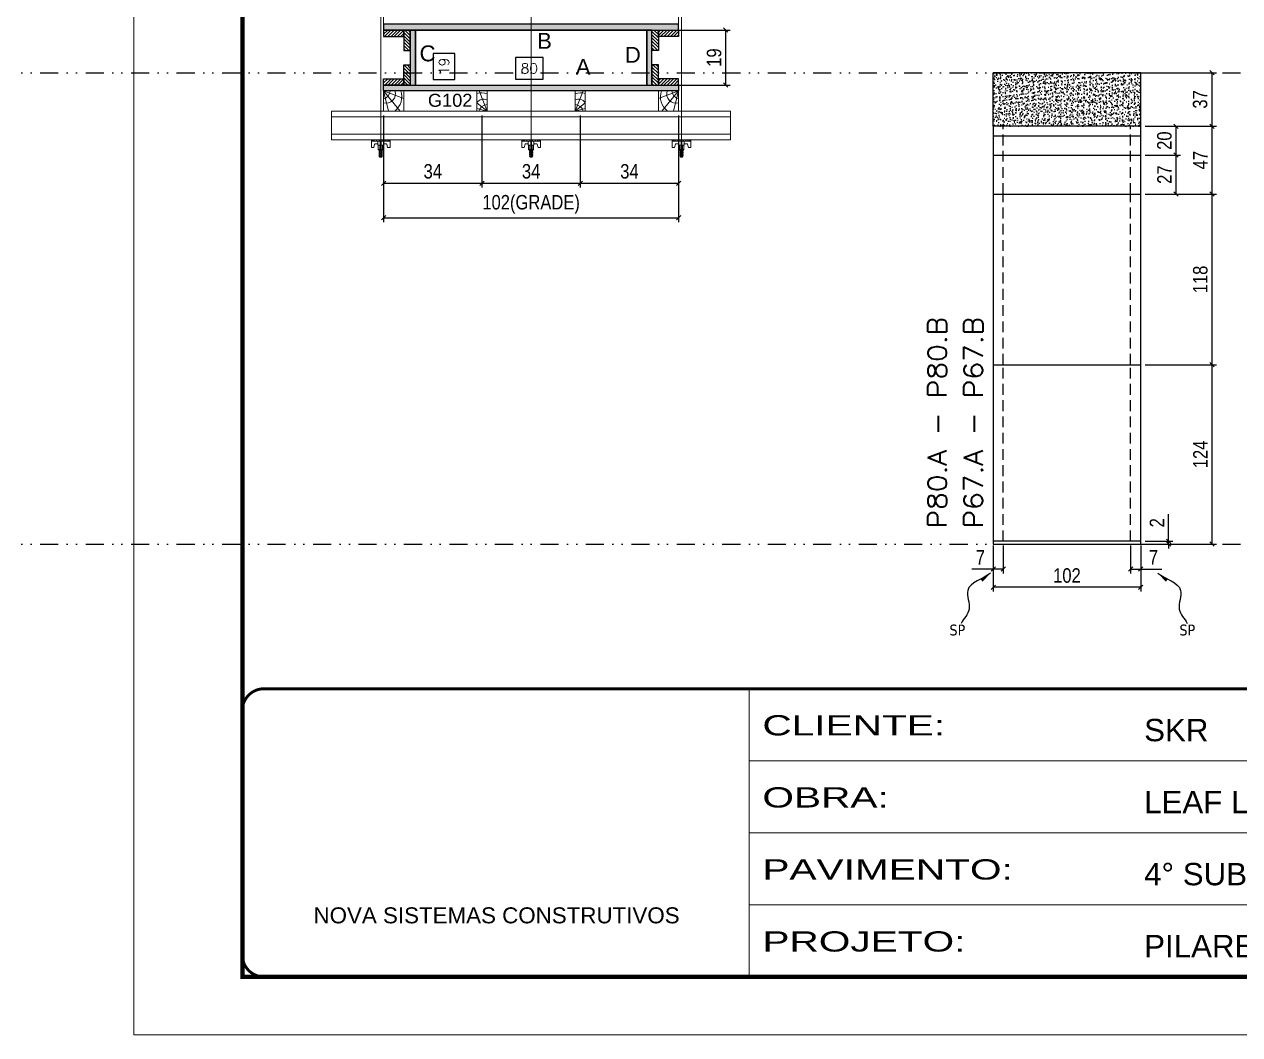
# Model space of a CAD drawing. Header units: millimetres. Extents: x 13777 to 27878, y -21631 to 6985.
# Drawn here: x 15936 to 16777, y 192 to 891 of the extents above; entities that cross this region are included whole.
import ezdxf
from ezdxf.enums import TextEntityAlignment as Align

# ---------------------------------------------------------------- set-up
doc = ezdxf.new("R2010")
doc.units = ezdxf.units.MM
for name, pattern in [('CONTINUO', [0]), ('DASHED', [0.75, 0.5, -0.25]), ('DIVIDE2', [0.625, 0.25, -0.125, 0, -0.125, 0, -0.125]), ('HIDDEN', [0.375, 0.25, -0.125])]:
    doc.linetypes.add(name, pattern=pattern)
for name, color, linetype in [('CHAPA', 1, 'Continuous'), ('COTA', 241, 'Continuous'), ('MEIO_PONT', 93, 'Continuous'), ('Nível', 160, 'Continuous'), ('Painéis', 200, 'Continuous'), ('SARR_2.2x7', 40, 'Continuous'), ('SARRAFO', 251, 'Continuous'), ('Sarrafo de Pressão', 42, 'HIDDEN'), ('texto', 7, 'Continuous'), ('TEXTO_GERAL', 7, 'Continuous')]:
    doc.layers.add(name, color=color, linetype=linetype)
for name, color, linetype, lineweight in [('Folhas', 255, 'Continuous', 9), ('Hachura', 251, 'Continuous', 9), ('Madeira', 126, 'Continuous', 18), ('Perfil Metálico', 224, 'Continuous', 18), ('SARRAFO DE PRESSAO', 251, 'DASHED', 9), ('Texto Seção', 7, 'Continuous', 15)]:
    doc.layers.add(name, color=color, linetype=linetype, lineweight=lineweight)
doc.styles.add('ARIAL', font='arial.ttf')
doc.styles.add('COTA TECNICA', font='techl___.ttf', dxfattribs={"height": 10})
doc.styles.add('COTA TECNICA 2X', font='techl___.ttf', dxfattribs={"height": 10})
doc.styles.add('COTA TECNICA-50', font='techl___.ttf', dxfattribs={"height": 10})
doc.styles.add('REGUA-120', font='ROMANS.shx', dxfattribs={"height": 15})
doc.styles.add('ROMANS', font='romans.shx')
doc.styles.add('SANSSERIF', font='sas_____.pfb')
doc.styles.get("Standard").update_dxf_attribs({"font": 'arial.ttf'})
doc.styles.add('Tecnologia', font='')
doc.styles.get('Tecnologia').set_extended_font_data('Forgotten Futurist')
doc.dimstyles.new('COTA PAINEL-50', dxfattribs={"dimtxt": 10, "dimasz": 3, "dimexe": 3, "dimexo": 3, "dimgap": 3, "dimtad": 1, "dimdec": 1, "dimzin": 12, "dimdsep": 46, "dimtxsty": 'COTA TECNICA-50', "dimblk1": 'OBLIQUE', "dimblk2": 'OBLIQUE', "dimsah": 1, "dimcen": 0.9, "dimclrd": 4, "dimclre": 4, "dimclrt": 240, "dimadec": 1, "dimazin": 3, "dimtfac": 1, "dimtdec": 1, "dimtmove": 0, "dimatfit": 3, "dimfxl": 1, "dimtolj": 1, "dimtzin": 12, "dimarcsym": 0})
doc.dimstyles.new('PAINEL', dxfattribs={"dimtxt": 10, "dimasz": 3, "dimexe": 3, "dimexo": 3, "dimgap": 3, "dimtad": 1, "dimdec": 1, "dimzin": 12, "dimdsep": 46, "dimtxsty": 'COTA TECNICA', "dimblk1": 'OBLIQUE', "dimblk2": 'OBLIQUE', "dimsah": 1, "dimcen": 0.9, "dimclrd": 4, "dimclre": 4, "dimclrt": 240, "dimadec": 1, "dimazin": 3, "dimtfac": 1, "dimtdec": 1, "dimtmove": 0, "dimatfit": 3, "dimfxl": 1, "dimtolj": 1, "dimtzin": 12, "dimarcsym": 0})
doc.dimstyles.new('SECAO PILAR', dxfattribs={"dimtxt": 10, "dimasz": 3, "dimexe": 3, "dimexo": 3, "dimgap": 3, "dimtad": 1, "dimdec": 1, "dimlfac": 0.5, "dimzin": 12, "dimdsep": 46, "dimtxsty": 'COTA TECNICA 2X', "dimblk1": 'OBLIQUE', "dimblk2": 'OBLIQUE', "dimsah": 1, "dimcen": 0.9, "dimclrd": 256, "dimclre": 256, "dimclrt": 256, "dimadec": 1, "dimazin": 3, "dimtfac": 1, "dimtdec": 1, "dimtmove": 0, "dimatfit": 3, "dimfxl": 1, "dimtolj": 1, "dimtzin": 12, "dimarcsym": 0})
doc.dimstyles.new('SECÇÃO 2', dxfattribs={"dimtxt": 7, "dimasz": 6, "dimexe": 0.18, "dimexo": 2, "dimgap": -4, "dimtad": 3, "dimdec": 1, "dimlfac": 0.5, "dimzin": 12, "dimdsep": 46, "dimtxsty": 'ROMANS', "dimblk": 'ARCHTICK', "dimcen": 0.09, "dimse1": 1, "dimse2": 1, "dimsd1": 1, "dimsd2": 1, "dimclrd": 180, "dimclre": 5, "dimclrt": 1, "dimadec": 0, "dimazin": 3, "dimtfac": 1, "dimtdec": 1, "dimtofl": 0, "dimtmove": 0, "dimatfit": 3, "dimldrblk": 'ARCHTICK', "dimfxl": 1, "dimtolj": 1, "dimtzin": 0, "dimarcsym": 0})
doc.dimstyles.get("Standard").update_dxf_attribs({"dimtxt": 0.18, "dimasz": 0.18, "dimexe": 0.18, "dimexo": 0.0625, "dimgap": 0.09, "dimtad": 0, "dimtih": 1, "dimtoh": 1, "dimdec": 4, "dimzin": 0, "dimdsep": 46, "dimtxsty": 'Standard', "dimcen": 0.09, "dimadec": 0, "dimazin": 0, "dimtfac": 1, "dimtdec": 4, "dimtofl": 0, "dimtmove": 0, "dimatfit": 3, "dimfxl": 1, "dimtolj": 1, "dimtzin": 0, "dimarcsym": 0})
pattern_1 = [(225, (6885.7237, -22042.8167), (1.12253202, -1.12253202), [])]
pattern_2 = [(225, (7060.7237, -22042.8167), (1.12253202, -1.12253202), [])]
pattern_3 = [(135, (-6521.1326, 10351.5433), (-1.12253202, -1.12253202), [])]
pattern_4 = [(135, (-6581.1326, 10351.5433), (-1.12253202, -1.12253202), [])]

# ---------------------------------------------------------------- blocks, each defined once
blk = doc.blocks.new('9999999999')
at = {"color": 30, "linetype": 'CONTINUO'}
for p, q in [((98564.56, 34230.21), (98564.56, 34429.45)), ((98564.56, 34379.64), (99583.98, 34379.64)), ((98564.56, 34329.83), (99487.98, 34329.83)), ((98564.56, 34280.02), (99487.98, 34280.02))]:
    blk.add_line(p, q, dxfattribs=at)
at = {"color": 30, "linetype": 'CONTINUO', "const_width": 2}
blk.add_lwpolyline([(99583.98, 34230.21), (99583.98, 34414.45, 0.414214), (99568.98, 34429.45), (98228.98, 34429.45, 0.414214), (98213.98, 34414.45), (98213.98, 34245.21, 0.414214), (98228.98, 34230.21), (99583.98, 34230.21)], format="xyb", dxfattribs=at)
at = {"layer": 'Folhas'}
blk.add_lwpolyline([(98138.98, 34190.21), (99623.98, 34190.21), (99623.98, 35240.21), (98138.98, 35240.21)], close=True, dxfattribs=at)
at = {"layer": 'Folhas', "color": 30, "const_width": 3}
blk.add_lwpolyline([(98213.98, 34230.21), (99583.98, 34230.21), (99583.98, 35200.21), (98213.98, 35200.21)], close=True, dxfattribs=at)
at = {"color": 7, "linetype": 'Continuous', "ltscale": 5, "style": 'ARIAL'}
for s, height, p in [('SKR', 15.483, (98837.68, 34393.13)), ('LEAF LOEFGREN', 15.4829, (98837.68, 34343.32)), ('4° SUBSOLO', 15.483, (98837.68, 34293.51)), ('NOVA SISTEMAS CONSTRUTIVOS', 11.0592, (98263.19, 34267.21)), ('PILARES', 15.483, (98837.68, 34243.7))]:
    blk.add_text(s, height=height, dxfattribs=at).set_placement(p)
at = {"layer": 'Folhas', "color": 7, "style": 'Tecnologia', "width": 1.5}
for s, p in [('CLIENTE:', (98573.65, 34397.17)), ('OBRA:', (98573.65, 34347.31)), ('PAVIMENTO:', (98573.65, 34297.5)), ('PROJETO:', (98573.65, 34247.69))]:
    blk.add_text(s, height=14, dxfattribs=at).set_placement(p)
blk = doc.blocks.new('*D580')
at = {"layer": 'COTA', "color": 180, "lineweight": -2, "transparency": 16777216}
for p, q in [((16295.11, 867.59), (16275.77, 867.59)), ((16275.77, 867.59), (16275.77, 852.59)), ((16295.11, 852.59), (16295.11, 867.59)), ((16275.77, 852.59), (16295.11, 852.59))]:
    blk.add_line(p, q, dxfattribs=at)
at = {"layer": 'Defpoints', "color": 0, "transparency": 16777216}
for p in [(16206.68, 848.59), (16366.68, 848.59), (16366.68, 848.59)]:
    blk.add_point(p, dxfattribs=at)
at = {"layer": 'COTA', "color": 1, "transparency": 16777216, "insert": (16285.44, 860.09), "char_height": 7, "attachment_point": 5, "style": 'ROMANS'}
blk.add_mtext('\\A1;80', dxfattribs=at)
blk = doc.blocks.new('_ArchTick')
at = {"color": 0, "linetype": 'ByBlock', "const_width": 0.15}
blk.add_lwpolyline([(-0.5, -0.5), (0.5, 0.5)], dxfattribs=at)
blk = doc.blocks.new('*D581')
at = {"layer": 'COTA', "color": 180, "lineweight": -2, "transparency": 16777216}
for p, q in [((16233.97, 870.51), (16218.97, 870.51)), ((16218.97, 870.51), (16218.97, 852.51)), ((16233.97, 852.51), (16233.97, 870.51)), ((16218.97, 852.51), (16233.97, 852.51))]:
    blk.add_line(p, q, dxfattribs=at)
at = {"layer": 'Defpoints', "color": 0, "transparency": 16777216}
for p in [(16206.68, 886.59), (16237.97, 886.59), (16206.68, 848.59)]:
    blk.add_point(p, dxfattribs=at)
at = {"layer": 'COTA', "color": 1, "transparency": 16777216, "insert": (16226.47, 861.51), "char_height": 7, "attachment_point": 5, "rotation": 90, "style": 'ROMANS'}
blk.add_mtext('\\A1;19', dxfattribs=at)
blk = doc.blocks.new('_Oblique')
at = {"color": 0, "linetype": 'ByBlock', "lineweight": -2}
blk.add_line((-0.5, -0.5), (0.5, 0.5), dxfattribs=at)
blk = doc.blocks.new('*D589')
at = {"layer": 'COTA', "lineweight": -2, "transparency": 16777216}
for p, q in [((16373.28, 886.59), (16424.31, 886.59)), ((16421.31, 848.59), (16421.31, 886.59)), ((16373.28, 848.59), (16424.31, 848.59))]:
    blk.add_line(p, q, dxfattribs=at)
at = {"layer": 'Defpoints', "color": 0, "transparency": 16777216}
for p in [(16370.28, 886.59), (16421.31, 886.59), (16370.28, 848.59)]:
    blk.add_point(p, dxfattribs=at)
at = {"layer": 'COTA', "lineweight": -2, "transparency": 16777216, "xscale": 3, "yscale": 3, "zscale": 3}
for p, rotation in [((16421.31, 886.59), 90), ((16421.31, 848.59), 270)]:
    blk.add_blockref('_Oblique', p, dxfattribs=dict(at, rotation=rotation))
at = {"layer": 'COTA', "transparency": 16777216, "insert": (16413.23, 867.59), "char_height": 10, "attachment_point": 5, "rotation": 90, "style": 'COTA TECNICA 2X'}
blk.add_mtext('\\A1;19', dxfattribs=at)
blk = doc.blocks.new('*D582')
at = {"layer": 'COTA', "lineweight": -2, "transparency": 16777216}
for p, q in [((16184.68, 827.59), (16184.68, 753.81)), ((16388.68, 827.59), (16388.68, 753.81)), ((16184.68, 756.81), (16388.68, 756.81))]:
    blk.add_line(p, q, dxfattribs=at)
at = {"layer": 'Defpoints', "color": 0, "transparency": 16777216}
for p in [(16184.68, 830.59), (16388.68, 830.59), (16388.68, 756.81)]:
    blk.add_point(p, dxfattribs=at)
at = {"layer": 'COTA', "lineweight": -2, "transparency": 16777216, "xscale": 3, "yscale": 3, "zscale": 3, "rotation": 180}
blk.add_blockref('_Oblique', (16184.68, 756.81), dxfattribs=at)
at = {"layer": 'COTA', "lineweight": -2, "transparency": 16777216, "xscale": 3, "yscale": 3, "zscale": 3}
blk.add_blockref('_Oblique', (16388.68, 756.81), dxfattribs=at)
at = {"layer": 'COTA', "transparency": 16777216, "insert": (16286.68, 766.04), "char_height": 10, "attachment_point": 5, "style": 'COTA TECNICA 2X'}
blk.add_mtext('\\A1;102(GRADE)', dxfattribs=at)
blk = doc.blocks.new('*D583')
at = {"layer": 'COTA', "lineweight": -2, "transparency": 16777216}
for p, q in [((16320.68, 827.59), (16320.68, 777.66)), ((16388.68, 827.59), (16388.68, 777.66)), ((16320.68, 780.66), (16388.68, 780.66))]:
    blk.add_line(p, q, dxfattribs=at)
at = {"layer": 'Defpoints', "color": 0, "transparency": 16777216}
for p in [(16320.68, 830.59), (16388.68, 830.59), (16388.68, 780.66)]:
    blk.add_point(p, dxfattribs=at)
at = {"layer": 'COTA', "lineweight": -2, "transparency": 16777216, "xscale": 3, "yscale": 3, "zscale": 3, "rotation": 180}
blk.add_blockref('_Oblique', (16320.68, 780.66), dxfattribs=at)
at = {"layer": 'COTA', "lineweight": -2, "transparency": 16777216, "xscale": 3, "yscale": 3, "zscale": 3}
blk.add_blockref('_Oblique', (16388.68, 780.66), dxfattribs=at)
at = {"layer": 'COTA', "transparency": 16777216, "insert": (16354.68, 788.88), "char_height": 10, "attachment_point": 5, "style": 'COTA TECNICA 2X'}
blk.add_mtext('\\A1;34', dxfattribs=at)
blk = doc.blocks.new('*D584')
at = {"layer": 'COTA', "lineweight": -2, "transparency": 16777216}
for p, q in [((16184.68, 827.59), (16184.68, 777.66)), ((16252.68, 827.59), (16252.68, 777.66)), ((16184.68, 780.66), (16252.68, 780.66))]:
    blk.add_line(p, q, dxfattribs=at)
at = {"layer": 'Defpoints', "color": 0, "transparency": 16777216}
for p in [(16184.68, 830.59), (16252.68, 830.59), (16252.68, 780.66)]:
    blk.add_point(p, dxfattribs=at)
at = {"layer": 'COTA', "lineweight": -2, "transparency": 16777216, "xscale": 3, "yscale": 3, "zscale": 3, "rotation": 180}
blk.add_blockref('_Oblique', (16184.68, 780.66), dxfattribs=at)
at = {"layer": 'COTA', "lineweight": -2, "transparency": 16777216, "xscale": 3, "yscale": 3, "zscale": 3}
blk.add_blockref('_Oblique', (16252.68, 780.66), dxfattribs=at)
at = {"layer": 'COTA', "transparency": 16777216, "insert": (16218.68, 788.88), "char_height": 10, "attachment_point": 5, "style": 'COTA TECNICA 2X'}
blk.add_mtext('\\A1;34', dxfattribs=at)
blk = doc.blocks.new('*D585')
at = {"layer": 'COTA', "lineweight": -2, "transparency": 16777216}
for p, q in [((16252.68, 827.59), (16252.68, 777.66)), ((16320.68, 827.59), (16320.68, 777.66)), ((16252.68, 780.66), (16320.68, 780.66))]:
    blk.add_line(p, q, dxfattribs=at)
at = {"layer": 'Defpoints', "color": 0, "transparency": 16777216}
for p in [(16252.68, 830.59), (16320.68, 830.59), (16320.68, 780.66)]:
    blk.add_point(p, dxfattribs=at)
at = {"layer": 'COTA', "lineweight": -2, "transparency": 16777216, "xscale": 3, "yscale": 3, "zscale": 3, "rotation": 180}
blk.add_blockref('_Oblique', (16252.68, 780.66), dxfattribs=at)
at = {"layer": 'COTA', "lineweight": -2, "transparency": 16777216, "xscale": 3, "yscale": 3, "zscale": 3}
blk.add_blockref('_Oblique', (16320.68, 780.66), dxfattribs=at)
at = {"layer": 'COTA', "transparency": 16777216, "insert": (16286.68, 788.88), "char_height": 10, "attachment_point": 5, "style": 'COTA TECNICA 2X'}
blk.add_mtext('\\A1;34', dxfattribs=at)
blk = doc.blocks.new('C')
at = {"layer": 'Hachura', "color": 0}
for p, q in [((0, 3.22), (0, -3.22)), ((0.45, 3.22), (0, 3.22)), ((0.46, 3.16), (0, 3.16)), ((0.46, 3.05), (0, 3.05)), ((0.46, 2.88), (0, 2.88)), ((0, 2.75), (0, -1.16)), ((0.46, 2.65), (0, 2.65)), ((0.46, 2.23), (0, 2.23)), ((0.46, 1.51), (0, 1.51)), ((0.39, 0.49), (0.17, 0.49)), ((0.45, -3.23), (0.45, 3.22)), ((0.45, 3.22), (2.58, 3.22)), ((1.74, 0.97), (0.45, 0.97)), ((1.45, 0.1), (0.45, 0.1)), ((1.35, 1.94), (1.35, 0.96)), ((2.58, 2.39), (1.47, 2.09)), ((1.74, -0.97), (1.74, 0.97)), ((1.74, 0.97), (1.74, 0.84)), ((1.74, 0.97), (1.74, 0.84)), ((1.74, 0.84), (3.35, 0.84)), ((3.35, 0.45), (1.74, 0.45)), ((2.58, 3.22), (2.58, 2.39)), ((3.32, 0.84), (3.32, -0.84)), ((3.35, 0.84), (3.35, -0.84)), ((3.68, 0.45), (3.35, 0.45)), ((3.84, -0.52), (3.35, 0.45)), ((3.35, 0.06), (3.67, -0.57)), ((3.68, 0.45), (4.16, -0.52)), ((3.72, 0.5), (4.25, -0.57)), ((4.37, -0.55), (3.83, 0.53)), ((4.15, 0.45), (3.93, 0.45)), ((4.42, -0.52), (3.93, 0.45)), ((4.15, 0.45), (4.26, 0.45)), ((4.26, 0.45), (4.74, -0.52)), ((4.3, 0.5), (4.83, -0.57)), ((4.95, -0.55), (4.41, 0.53)), ((4.51, 0.45), (4.84, 0.45)), ((5, -0.52), (4.51, 0.45)), ((4.84, 0.45), (5.32, -0.52)), ((4.88, 0.5), (5.41, -0.57)), ((5.53, -0.55), (4.99, 0.53)), ((5.58, -0.52), (5.09, 0.45)), ((5.42, 0.45), (5.09, 0.45)), ((5.58, -0.52), (5.09, 0.45)), ((5.42, 0.45), (5.74, -0.19)), ((5.46, 0.5), (5.74, -0.07)), ((5.74, 0.19), (5.57, 0.53)), ((5.74, 0.32), (5.68, 0.45)), ((5.68, 0.45), (5.74, 0.45)), ((5.74, 0.45), (5.9, 0.29)), ((5.74, 0.45), (5.74, -0.52)), ((5.9, -0.36), (5.9, 0.29)), ((0.45, 0), (0, 0)), ((0.46, -1.52), (0, -1.52)), ((0.46, -2.23), (0, -2.23)), ((0.46, -2.65), (0, -2.65)), ((0.46, -2.88), (0, -2.88)), ((0.46, -3.05), (0, -3.05)), ((0.46, -3.16), (0, -3.16)), ((0, -3.22), (2.57, -3.22)), ((0.08, -0.48), (0.29, -0.48)), ((0.29, -0.48), (0.4, -0.48)), ((0.45, 0), (0.45, -0.97)), ((0.45, -0.16), (1.45, -0.16)), ((0.45, -0.65), (0.45, -0.32)), ((0.45, -3.23), (0.45, -0.65)), ((0.45, -0.97), (1.74, -0.97)), ((1.35, -1.94), (1.35, -0.97)), ((2.58, -2.39), (1.47, -2.1)), ((3.35, -0.32), (1.74, -0.32)), ((3.35, -0.84), (1.74, -0.84)), ((2.58, -3.23), (2.58, -2.39)), ((3.35, -0.07), (3.58, -0.52)), ((3.35, -0.52), (3.58, -0.52)), ((3.84, -0.52), (4.16, -0.52)), ((4.42, -0.52), (4.74, -0.52)), ((4.63, -0.52), (4.74, -0.52)), ((5, -0.52), (5.32, -0.52)), ((5.58, -0.52), (5.74, -0.52)), ((5.74, -0.52), (5.9, -0.36)), ((5.74, -0.52), (5.74, -0.52))]:
    blk.add_line(p, q, dxfattribs=at)
for centre, radius, start, end in [((1.52, 1.94), 0.161, 104.7436, 180), ((1.44, -0.03), 0.129, 272.695, 87.305), ((3.81, 0.39), 0.143, 25.5688, 154.4312), ((4.39, 0.39), 0.143, 25.5688, 154.4312), ((4.97, 0.39), 0.143, 25.5688, 154.4312), ((5.55, 0.39), 0.143, 25.5688, 154.4312), ((0.17, -0.37), 0.174, 221.744, 317.8592), ((1.52, -1.94), 0.161, 180, 255.2564), ((3.71, -0.4), 0.174, 222.1408, 318.256), ((4.29, -0.4), 0.174, 222.1408, 318.256), ((4.87, -0.4), 0.174, 222.1408, 318.256), ((5.45, -0.4), 0.174, 222.1408, 318.256), ((5.61, -0.4), 0.174, 317.8592, 318.256)]:
    blk.add_arc(centre, radius, start, end, dxfattribs=at)
blk = doc.blocks.new('PONTALETE')
at = {"layer": 'Madeira'}
for q in [(2.71, 7), (7, 5.76), (7, 1.74)]:
    blk.add_line((0, 0), q, dxfattribs=at)
blk.add_lwpolyline([(0, 0), (7, 0), (7, 7), (0, 7)], close=True, dxfattribs=at)
for centre, radius, start, end in [((2.04, 0.06), 6.23, 37.2818, 109.0913), ((1.09, 0.9), 3.19, 343.603, 109.9847), ((-0.21, -0.78), 3.09, 14.6322, 86.0383)]:
    blk.add_arc(centre, radius, start, end, dxfattribs=at)
blk = doc.blocks.new('MEIO PONTALETE')
at = {"layer": 'Madeira'}
for q in [(2.71, 7), (3.5, 2.88), (3.5, 0.87)]:
    blk.add_line((0, 0), q, dxfattribs=at)
blk.add_lwpolyline([(0, 0), (3.5, 0), (3.5, 7), (0, 7)], close=True, dxfattribs=at)
for centre, radius, start, end in [((2.04, 0.06), 6.23, 76.4499, 109.0913), ((1.09, 0.9), 3.19, 40.9063, 109.9847), ((-0.21, -0.78), 3.09, 14.6322, 86.0383)]:
    blk.add_arc(centre, radius, start, end, dxfattribs=at)
blk = doc.blocks.new('*D597')
at = {"layer": 'COTA', "color": 4, "lineweight": -2, "transparency": 16777216}
for p, q in [((16606.27, 530.13), (16606.27, 498.24)), ((16708.27, 530.13), (16708.27, 498.24)), ((16708.27, 501.24), (16606.27, 501.24))]:
    blk.add_line(p, q, dxfattribs=at)
at = {"layer": 'Defpoints', "color": 0, "transparency": 16777216}
for p in [(16606.27, 533.13), (16708.27, 533.13), (16606.27, 501.24)]:
    blk.add_point(p, dxfattribs=at)
at = {"layer": 'COTA', "color": 4, "lineweight": -2, "transparency": 16777216, "xscale": 3, "yscale": 3, "zscale": 3, "rotation": 180}
blk.add_blockref('_Oblique', (16606.27, 501.24), dxfattribs=at)
at = {"layer": 'COTA', "color": 4, "lineweight": -2, "transparency": 16777216, "xscale": 3, "yscale": 3, "zscale": 3}
blk.add_blockref('_Oblique', (16708.27, 501.24), dxfattribs=at)
at = {"layer": 'COTA', "color": 240, "transparency": 16777216, "insert": (16657.27, 509.34), "char_height": 10, "attachment_point": 5, "style": 'COTA TECNICA'}
blk.add_mtext('\\A1;102', dxfattribs=at)
blk = doc.blocks.new('*D598')
at = {"layer": 'COTA', "color": 4, "lineweight": -2, "transparency": 16777216}
for p, q in [((16701.27, 530.13), (16701.27, 510.89)), ((16708.27, 528.13), (16708.27, 510.89)), ((16701.27, 513.89), (16708.27, 513.89)), ((16708.27, 513.89), (16723.01, 513.89))]:
    blk.add_line(p, q, dxfattribs=at)
at = {"layer": 'Defpoints', "color": 0, "transparency": 16777216}
for p in [(16701.27, 533.13), (16708.27, 531.13), (16708.27, 513.89)]:
    blk.add_point(p, dxfattribs=at)
at = {"layer": 'COTA', "color": 4, "lineweight": -2, "transparency": 16777216, "xscale": 3, "yscale": 3, "zscale": 3, "rotation": 180}
blk.add_blockref('_Oblique', (16701.27, 513.89), dxfattribs=at)
at = {"layer": 'COTA', "color": 4, "lineweight": -2, "transparency": 16777216, "xscale": 3, "yscale": 3, "zscale": 3}
blk.add_blockref('_Oblique', (16708.27, 513.89), dxfattribs=at)
at = {"layer": 'COTA', "color": 240, "transparency": 16777216, "insert": (16717.14, 521.97), "char_height": 10, "attachment_point": 5, "style": 'COTA TECNICA-50'}
blk.add_mtext('\\A1;7', dxfattribs=at)
blk = doc.blocks.new('*D599')
at = {"layer": 'COTA', "color": 4, "lineweight": -2, "transparency": 16777216}
for p, q in [((16613.27, 530.13), (16613.27, 510.89)), ((16606.27, 528.13), (16606.27, 510.89)), ((16606.27, 513.89), (16591.54, 513.89)), ((16613.27, 513.89), (16606.27, 513.89))]:
    blk.add_line(p, q, dxfattribs=at)
at = {"layer": 'Defpoints', "color": 0, "transparency": 16777216}
for p in [(16606.27, 531.13), (16613.27, 533.13), (16606.27, 513.89)]:
    blk.add_point(p, dxfattribs=at)
at = {"layer": 'COTA', "color": 4, "lineweight": -2, "transparency": 16777216, "xscale": 3, "yscale": 3, "zscale": 3, "rotation": 180}
blk.add_blockref('_Oblique', (16606.27, 513.89), dxfattribs=at)
at = {"layer": 'COTA', "color": 4, "lineweight": -2, "transparency": 16777216, "xscale": 3, "yscale": 3, "zscale": 3}
blk.add_blockref('_Oblique', (16613.27, 513.89), dxfattribs=at)
at = {"layer": 'COTA', "color": 240, "transparency": 16777216, "insert": (16597.41, 521.97), "char_height": 10, "attachment_point": 5, "style": 'COTA TECNICA-50'}
blk.add_mtext('\\A1;7', dxfattribs=at)
blk = doc.blocks.new('*D600')
at = {"layer": 'COTA', "color": 4, "lineweight": -2, "transparency": 16777216}
for p, q in [((16727.53, 533.13), (16727.53, 551.94)), ((16711.27, 533.13), (16730.53, 533.13)), ((16711.27, 531.13), (16730.53, 531.13)), ((16727.53, 531.13), (16727.53, 533.13)), ((16727.53, 531.13), (16727.53, 528.13))]:
    blk.add_line(p, q, dxfattribs=at)
at = {"layer": 'Defpoints', "color": 0, "transparency": 16777216}
for p in [(16708.27, 533.13), (16708.27, 531.13), (16727.53, 531.13)]:
    blk.add_point(p, dxfattribs=at)
at = {"layer": 'COTA', "color": 4, "lineweight": -2, "transparency": 16777216, "xscale": 3, "yscale": 3, "zscale": 3}
for p, rotation in [((16727.53, 533.13), 270), ((16727.53, 531.13), 90)]:
    blk.add_blockref('_Oblique', p, dxfattribs=dict(at, rotation=rotation))
at = {"layer": 'COTA', "color": 240, "transparency": 16777216, "insert": (16719.53, 545.88), "char_height": 10, "attachment_point": 5, "rotation": 90, "style": 'COTA TECNICA-50'}
blk.add_mtext('\\A1;2', dxfattribs=at)
blk = doc.blocks.new('*D603')
at = {"layer": 'COTA', "color": 4, "lineweight": -2, "transparency": 16777216}
for p, q in [((16711.27, 857.13), (16760.64, 857.13)), ((16757.64, 820.13), (16757.64, 857.13)), ((16711.27, 820.13), (16760.64, 820.13))]:
    blk.add_line(p, q, dxfattribs=at)
at = {"layer": 'Defpoints', "color": 0, "transparency": 16777216}
for p in [(16708.27, 857.13), (16757.64, 857.13), (16708.27, 820.13)]:
    blk.add_point(p, dxfattribs=at)
at = {"layer": 'COTA', "color": 4, "lineweight": -2, "transparency": 16777216, "xscale": 3, "yscale": 3, "zscale": 3}
for p, rotation in [((16757.64, 857.13), 90), ((16757.64, 820.13), 270)]:
    blk.add_blockref('_Oblique', p, dxfattribs=dict(at, rotation=rotation))
at = {"layer": 'COTA', "color": 240, "transparency": 16777216, "insert": (16749.42, 838.63), "char_height": 10, "attachment_point": 5, "rotation": 90, "style": 'COTA TECNICA-50'}
blk.add_mtext('\\A1;37', dxfattribs=at)
blk = doc.blocks.new('*D601')
at = {"layer": 'COTA', "color": 4, "lineweight": -2, "transparency": 16777216}
for p, q in [((16711.27, 773.13), (16760.64, 773.13)), ((16757.64, 655.13), (16757.64, 773.13)), ((16711.27, 655.13), (16760.64, 655.13))]:
    blk.add_line(p, q, dxfattribs=at)
at = {"layer": 'Defpoints', "color": 0, "transparency": 16777216}
for p in [(16708.27, 773.13), (16757.64, 773.13), (16708.27, 655.13)]:
    blk.add_point(p, dxfattribs=at)
at = {"layer": 'COTA', "color": 4, "lineweight": -2, "transparency": 16777216, "xscale": 3, "yscale": 3, "zscale": 3}
for p, rotation in [((16757.64, 773.13), 90), ((16757.64, 655.13), 270)]:
    blk.add_blockref('_Oblique', p, dxfattribs=dict(at, rotation=rotation))
at = {"layer": 'COTA', "color": 240, "transparency": 16777216, "insert": (16749.55, 714.13), "char_height": 10, "attachment_point": 5, "rotation": 90, "style": 'COTA TECNICA-50'}
blk.add_mtext('\\A1;118', dxfattribs=at)
blk = doc.blocks.new('*D602')
at = {"layer": 'COTA', "color": 4, "lineweight": -2, "transparency": 16777216}
for p, q in [((16711.27, 820.13), (16760.64, 820.13)), ((16757.64, 773.13), (16757.64, 820.13)), ((16711.27, 773.13), (16760.64, 773.13))]:
    blk.add_line(p, q, dxfattribs=at)
at = {"layer": 'Defpoints', "color": 0, "transparency": 16777216}
for p in [(16708.27, 820.13), (16757.64, 820.13), (16708.27, 773.13)]:
    blk.add_point(p, dxfattribs=at)
at = {"layer": 'COTA', "color": 4, "lineweight": -2, "transparency": 16777216, "xscale": 3, "yscale": 3, "zscale": 3}
for p, rotation in [((16757.64, 820.13), 90), ((16757.64, 773.13), 270)]:
    blk.add_blockref('_Oblique', p, dxfattribs=dict(at, rotation=rotation))
at = {"layer": 'COTA', "color": 240, "transparency": 16777216, "insert": (16749.57, 796.63), "char_height": 10, "attachment_point": 5, "rotation": 90, "style": 'COTA TECNICA-50'}
blk.add_mtext('\\A1;47', dxfattribs=at)
blk = doc.blocks.new('*D604')
at = {"layer": 'COTA', "color": 4, "linetype": 'ByBlock', "lineweight": -2, "transparency": 16777216}
for p, q in [((16711.27, 655.13), (16760.64, 655.13)), ((16757.64, 531.13), (16757.64, 655.13)), ((16711.27, 531.13), (16760.64, 531.13))]:
    blk.add_line(p, q, dxfattribs=at)
at = {"layer": 'Defpoints', "color": 0, "linetype": 'ByBlock', "transparency": 16777216}
for p in [(16708.27, 655.13), (16757.64, 655.13), (16708.27, 531.13)]:
    blk.add_point(p, dxfattribs=at)
at = {"layer": 'COTA', "color": 4, "linetype": 'ByBlock', "lineweight": -2, "transparency": 16777216, "xscale": 3, "yscale": 3, "zscale": 3}
for p, rotation in [((16757.64, 655.13), 90), ((16757.64, 531.13), 270)]:
    blk.add_blockref('_Oblique', p, dxfattribs=dict(at, rotation=rotation))
at = {"layer": 'COTA', "color": 240, "linetype": 'ByBlock', "transparency": 16777216, "insert": (16749.57, 593.13), "char_height": 10, "attachment_point": 5, "rotation": 90, "style": 'COTA TECNICA'}
blk.add_mtext('\\A1;124', dxfattribs=at)
blk = doc.blocks.new('*D605')
at = {"layer": 'COTA', "color": 4, "linetype": 'ByBlock', "lineweight": -2, "transparency": 16777216}
for p, q in [((16711.27, 655.13), (16760.64, 655.13)), ((16757.64, 531.13), (16757.64, 655.13)), ((16711.27, 531.13), (16760.64, 531.13))]:
    blk.add_line(p, q, dxfattribs=at)
at = {"layer": 'Defpoints', "color": 0, "linetype": 'ByBlock', "transparency": 16777216}
for p in [(16708.27, 655.13), (16757.64, 655.13), (16708.27, 531.13)]:
    blk.add_point(p, dxfattribs=at)
at = {"layer": 'COTA', "color": 4, "linetype": 'ByBlock', "lineweight": -2, "transparency": 16777216, "xscale": 3, "yscale": 3, "zscale": 3}
for p, rotation in [((16757.64, 655.13), 90), ((16757.64, 531.13), 270)]:
    blk.add_blockref('_Oblique', p, dxfattribs=dict(at, rotation=rotation))
at = {"layer": 'COTA', "color": 240, "linetype": 'ByBlock', "transparency": 16777216, "insert": (16749.57, 593.13), "char_height": 10, "attachment_point": 5, "rotation": 90, "style": 'COTA TECNICA'}
blk.add_mtext('\\A1;124', dxfattribs=at)
blk = doc.blocks.new('*D606')
at = {"layer": 'COTA', "color": 4, "lineweight": -2, "transparency": 16777216}
for p, q in [((16711.27, 800.13), (16735.8, 800.13)), ((16732.8, 773.13), (16732.8, 800.13)), ((16711.27, 773.13), (16735.8, 773.13))]:
    blk.add_line(p, q, dxfattribs=at)
at = {"layer": 'Defpoints', "color": 0, "transparency": 16777216}
for p in [(16708.27, 800.13), (16732.8, 800.13), (16708.27, 773.13)]:
    blk.add_point(p, dxfattribs=at)
at = {"layer": 'COTA', "color": 4, "lineweight": -2, "transparency": 16777216, "xscale": 3, "yscale": 3, "zscale": 3}
for p, rotation in [((16732.8, 800.13), 90), ((16732.8, 773.13), 270)]:
    blk.add_blockref('_Oblique', p, dxfattribs=dict(at, rotation=rotation))
at = {"layer": 'COTA', "color": 240, "transparency": 16777216, "insert": (16724.73, 786.63), "char_height": 10, "attachment_point": 5, "rotation": 90, "style": 'COTA TECNICA'}
blk.add_mtext('\\A1;27', dxfattribs=at)
blk = doc.blocks.new('*D607')
at = {"layer": 'COTA', "color": 4, "lineweight": -2, "transparency": 16777216}
for p, q in [((16711.27, 820.13), (16735.8, 820.13)), ((16732.8, 800.13), (16732.8, 820.13)), ((16711.27, 800.13), (16735.8, 800.13))]:
    blk.add_line(p, q, dxfattribs=at)
at = {"layer": 'Defpoints', "color": 0, "transparency": 16777216}
for p in [(16708.27, 820.13), (16732.8, 820.13), (16708.27, 800.13)]:
    blk.add_point(p, dxfattribs=at)
at = {"layer": 'COTA', "color": 4, "lineweight": -2, "transparency": 16777216, "xscale": 3, "yscale": 3, "zscale": 3}
for p, rotation in [((16732.8, 820.13), 90), ((16732.8, 800.13), 270)]:
    blk.add_blockref('_Oblique', p, dxfattribs=dict(at, rotation=rotation))
at = {"layer": 'COTA', "color": 240, "transparency": 16777216, "insert": (16724.7, 810.13), "char_height": 10, "attachment_point": 5, "rotation": 90, "style": 'COTA TECNICA'}
blk.add_mtext('\\A1;20', dxfattribs=at)

msp = doc.modelspace()

# ---------------------------------------------------------------- hatches: boundary and pattern name
at = {"layer": 'COTA', "linetype": 'ByBlock'}
h = msp.add_hatch(dxfattribs=at)
h.set_pattern_fill('AR-CONC', color=256, scale=0.03)
h.set_pattern_definition([(50, (11164.1917, -10146.3077), (5.46554, -0.4781726), [0.5715, -6.2865]), (355, (11164.192, -10146.3077), (-1.0573026, 5.7317054), [0.4572, -5.0292175]), (100.451445, (11164.647, -10146.3476), (4.4082374, 5.2535326), [0.4857003, -5.3427073]), (46.1842, (11164.192, -10144.784), (8.1323712, -1.26127), [0.85725, -9.42975]), (96.63556, (11164.8694, -10144.889), (7.122124, 7.4227837), [0.7285507, -8.014068]), (351.18415, (11164.192, -10144.784), (7.122124, 7.422784), [0.685799, -7.543792]), (21, (11164.9537, -10145.1647), (4.5484317, -3.067956), [0.5715, -6.2865]), (326, (11164.954, -10145.1647), (1.8540609, 5.525639), [0.4572, -5.0292]), (71.451445, (11165.333, -10145.4204), (6.4024926, 2.457683), [0.4857003, -5.3426981]), (37.5, (11164.1917, -10146.3077), (0.0926581, 2.53665117), [0, -4.96824, 0, -5.1054, 0, -5.04825]), (7.5, (11164.1917, -10146.3077), (2.0045899, 3.00541724), [0, -2.91084, 0, -4.85394, 0, -1.92405]), (327.5, (11162.4925, -10146.3077), (4.06771786, -0.17186232), [0, -1.905, 0, -5.9436, 0, -7.8867]), (317.5, (11161.7305, -10146.3077), (4.4438754, 0.7627947), [0, -2.4765, 0, -3.94716, 0, -5.6007])])
h.paths.add_polyline_path([(16708.27, 820.13), (16708.27, 857.13), (16606.27, 857.13), (16606.27, 820.13)])
at = {"layer": 'Hachura'}
h = msp.add_hatch(color=256, dxfattribs=at)
h.dxf.hatch_style = 1
h.paths.add_polyline_path([(16388.68, 886.59), (16388.68, 890.59), (16184.68, 890.59), (16184.68, 886.59)])
h = msp.add_hatch(color=256, dxfattribs=at)
h.dxf.hatch_style = 1
h.paths.add_polyline_path([(16388.68, 886.59), (16388.68, 890.59), (16184.68, 890.59), (16184.68, 886.59)])
h = msp.add_hatch(dxfattribs=at)
h.set_pattern_fill('ANSI31', color=256, scale=0.5, angle=180, style=0)
h.set_pattern_definition(pattern_2)
h.paths.add_polyline_path([(16198.68, 886.59), (16198.68, 882.19), (16184.68, 882.19), (16184.68, 886.59)])
h = msp.add_hatch(dxfattribs=at)
h.set_pattern_fill('ANSI31', color=256, scale=0.5, angle=90, style=0)
h.set_pattern_definition(pattern_4)
h.paths.add_polyline_path([(16203.08, 872.59), (16198.68, 872.59), (16198.68, 886.59), (16203.08, 886.59)])
h = msp.add_hatch(color=256, dxfattribs=at)
h.dxf.hatch_style = 1
h.paths.add_polyline_path([(16203.08, 848.59), (16206.68, 848.59), (16206.68, 886.59), (16203.08, 886.59)])
h = msp.add_hatch(color=256, dxfattribs=at)
h.dxf.hatch_style = 1
h.paths.add_polyline_path([(16203.08, 848.59), (16206.68, 848.59), (16206.68, 886.59), (16203.08, 886.59)])
h = msp.add_hatch(color=256, dxfattribs=at)
h.dxf.hatch_style = 1
h.paths.add_polyline_path([(16366.68, 848.59), (16370.28, 848.59), (16370.28, 886.59), (16366.68, 886.59)])
h = msp.add_hatch(color=256, dxfattribs=at)
h.dxf.hatch_style = 1
h.paths.add_polyline_path([(16366.68, 848.59), (16370.28, 848.59), (16370.28, 886.59), (16366.68, 886.59)])
h = msp.add_hatch(dxfattribs=at)
h.set_pattern_fill('ANSI31', color=256, scale=0.5, angle=90, style=0)
h.set_pattern_definition(pattern_3)
h.paths.add_polyline_path([(16370.28, 872.59), (16374.68, 872.59), (16374.68, 886.59), (16370.28, 886.59)])
h = msp.add_hatch(dxfattribs=at)
h.set_pattern_fill('ANSI31', color=256, scale=0.5, angle=180, style=0)
h.set_pattern_definition(pattern_1)
h.paths.add_polyline_path([(16374.68, 886.59), (16374.68, 882.19), (16388.68, 882.19), (16388.68, 886.59)])
h = msp.add_hatch(dxfattribs=at)
h.set_pattern_fill('ANSI31', color=256, scale=0.5, angle=90, style=0)
h.set_pattern_definition(pattern_4)
h.paths.add_polyline_path([(16203.08, 862.59), (16198.68, 862.59), (16198.68, 848.59), (16203.08, 848.59)])
h = msp.add_hatch(dxfattribs=at)
h.set_pattern_fill('ANSI31', color=256, scale=0.5, angle=90, style=0)
h.set_pattern_definition(pattern_3)
h.paths.add_polyline_path([(16370.28, 862.59), (16374.68, 862.59), (16374.68, 848.59), (16370.28, 848.59)])
h = msp.add_hatch(dxfattribs=at)
h.set_pattern_fill('ANSI31', color=256, scale=0.5, angle=180, style=0)
h.set_pattern_definition(pattern_2)
h.paths.add_polyline_path([(16198.68, 848.59), (16198.68, 852.99), (16184.68, 852.99), (16184.68, 848.59)])
h = msp.add_hatch(dxfattribs=at)
h.set_pattern_fill('ANSI31', color=256, scale=0.5, angle=180, style=0)
h.set_pattern_definition(pattern_1)
h.paths.add_polyline_path([(16374.68, 848.59), (16374.68, 852.99), (16388.68, 852.99), (16388.68, 848.59)])
h = msp.add_hatch(color=256, dxfattribs=at)
h.dxf.hatch_style = 1
h.paths.add_polyline_path([(16388.68, 848.59), (16388.68, 844.59), (16184.68, 844.59), (16184.68, 848.59)])
h = msp.add_hatch(color=256, dxfattribs=at)
h.dxf.hatch_style = 1
h.paths.add_polyline_path([(16388.68, 848.59), (16388.68, 844.59), (16184.68, 844.59), (16184.68, 848.59)])

# ---------------------------------------------------------------- linework, layer by layer
at = {"layer": 'CHAPA'}
for points in [[(16388.68, 886.59), (16388.68, 890.59), (16184.68, 890.59), (16184.68, 886.59)], [(16388.68, 886.59), (16388.68, 890.59), (16184.68, 890.59), (16184.68, 886.59)], [(16203.08, 848.59), (16206.68, 848.59), (16206.68, 886.59), (16203.08, 886.59)], [(16203.08, 848.59), (16206.68, 848.59), (16206.68, 886.59), (16203.08, 886.59)], [(16366.68, 848.59), (16370.28, 848.59), (16370.28, 886.59), (16366.68, 886.59)], [(16366.68, 848.59), (16370.28, 848.59), (16370.28, 886.59), (16366.68, 886.59)], [(16388.68, 848.59), (16388.68, 844.59), (16184.68, 844.59), (16184.68, 848.59)], [(16388.68, 848.59), (16388.68, 844.59), (16184.68, 844.59), (16184.68, 848.59)]]:
    msp.add_lwpolyline(points, close=True, dxfattribs=at)
at = {"layer": 'COTA', "linetype": 'ByBlock'}
for p, q in [((16708.27, 857.13), (16606.27, 857.13)), ((16606.27, 820.13), (16606.27, 857.13)), ((16708.27, 820.13), (16708.27, 857.13))]:
    msp.add_line(p, q, dxfattribs=at)
at = {"layer": 'Hachura'}
for p, q in [((16182.67, 799.79), (16182.67, 931.59)), ((16286.67, 799.79), (16286.68, 931.59)), ((16390.68, 799.79), (16390.68, 931.59))]:
    msp.add_line(p, q, dxfattribs=at)
at = {"layer": 'Madeira'}
for points in [[(16388.68, 890.59), (16388.68, 904.59), (16184.68, 904.59), (16184.68, 890.59)], [(16388.68, 844.59), (16388.68, 830.59), (16184.68, 830.59), (16184.68, 844.59)]]:
    msp.add_lwpolyline(points, close=True, dxfattribs=at)
at = {"layer": 'Nível', "color": 4, "linetype": 'DIVIDE2', "ltscale": 50}
for p, q in [((13777.11, 857.13), (21531.15, 857.13)), ((13777.11, 531.13), (21531.15, 531.13))]:
    msp.add_line(p, q, dxfattribs=at)
at = {"layer": 'Painéis'}
for p, q in [((16708.27, 820.13), (16606.27, 820.13)), ((16606.27, 820.13), (16606.27, 533.13)), ((16708.27, 533.13), (16708.27, 820.13)), ((16606.27, 800.13), (16708.27, 800.13)), ((16606.27, 773.13), (16708.27, 773.13)), ((16606.27, 655.13), (16708.27, 655.13))]:
    msp.add_line(p, q, dxfattribs=at)
for points in [[(16206.68, 886.59), (16206.68, 848.59), (16366.68, 848.59), (16366.68, 886.59)], [(16708.27, 533.13), (16606.27, 533.13), (16606.27, 531.13), (16708.27, 531.13)]]:
    msp.add_lwpolyline(points, close=True, dxfattribs=at)
at = {"layer": 'Perfil Metálico'}
for points in [[(16424.68, 810.59), (16424.68, 830.59), (16148.68, 830.59), (16148.68, 810.59)], [(16148.68, 826.59), (16148.68, 814.59), (16424.68, 814.59), (16424.68, 826.59)]]:
    msp.add_lwpolyline(points, close=True, dxfattribs=at)
at = {"layer": 'SARR_2.2x7'}
msp.add_line((16708.27, 813.13), (16606.27, 813.13), dxfattribs=at)
at = {"layer": 'SARRAFO'}
for points in [[(16184.68, 882.19), (16198.68, 882.19), (16198.68, 886.59), (16184.68, 886.59)], [(16198.68, 886.59), (16198.68, 872.59), (16203.08, 872.59), (16203.08, 886.59)], [(16374.68, 886.59), (16374.68, 872.59), (16370.28, 872.59), (16370.28, 886.59)], [(16388.68, 882.19), (16374.68, 882.19), (16374.68, 886.59), (16388.68, 886.59)], [(16198.68, 848.59), (16198.68, 862.59), (16203.08, 862.59), (16203.08, 848.59)], [(16374.68, 848.59), (16374.68, 862.59), (16370.28, 862.59), (16370.28, 848.59)], [(16184.68, 852.99), (16198.68, 852.99), (16198.68, 848.59), (16184.68, 848.59)], [(16388.68, 852.99), (16374.68, 852.99), (16374.68, 848.59), (16388.68, 848.59)]]:
    msp.add_lwpolyline(points, close=True, dxfattribs=at)
at = {"layer": 'Sarrafo de Pressão', "ltscale": 30}
for p, q in [((16613.27, 773.13), (16613.27, 820.13)), ((16701.27, 773.13), (16701.27, 820.13)), ((16613.27, 655.13), (16613.27, 773.13)), ((16701.27, 655.13), (16701.27, 773.13)), ((16613.27, 533.13), (16613.27, 655.13)), ((16701.27, 533.13), (16701.27, 655.13))]:
    msp.add_line(p, q, dxfattribs=at)

# ---------------------------------------------------------------- block references
at = {"layer": 'Hachura', "linetype": 'Continuous', "yscale": 2, "zscale": 2}
for p, xscale, rotation in [((16182.68, 810.59), 2, 269.9999999999999), ((16286.67, 810.59), -2, 90), ((16390.68, 810.59), -2, 90)]:
    msp.add_blockref('C', p, dxfattribs=dict(at, xscale=xscale, rotation=rotation))
at = {"layer": 'MEIO_PONT', "yscale": 2, "zscale": 2}
for p, xscale, rotation in [((16184.68, 844.59), 2, 269.9999999999999), ((16388.68, 844.59), -2, 90)]:
    msp.add_blockref('PONTALETE', p, dxfattribs=dict(at, xscale=xscale, rotation=rotation))
at = {"layer": 'MEIO_PONT', "yscale": 1.999999997962732, "zscale": 1.999999997962732}
for p, xscale in [((16256.18, 830.59), -1.999999997962732), ((16317.18, 830.59), 1.999999997962732)]:
    msp.add_blockref('MEIO PONTALETE', p, dxfattribs=dict(at, xscale=xscale))
at = {"layer": 'SARRAFO DE PRESSAO', "color": 6, "linetype": 'ByBlock'}
msp.add_blockref('9999999999', (-82127.01, -33998.35), dxfattribs=at)

# ---------------------------------------------------------------- texts
at = {"layer": 'texto', "color": 0, "char_height": 7.5, "attachment_point": 5}
for insert in [(16581.5, 471.64), (16740.52, 471.64)]:
    msp.add_mtext('{\\fTahoma|b0|i0|c0|p34;\\C4;SP}', dxfattribs=dict(at, insert=insert))
at = {"layer": 'Texto Seção', "style": 'REGUA-120', "width": 1.1}
for s, p in [('P80.A - P80.B', (16574.02, 541.9)), ('P67.A - P67.B', (16599.02, 541.9))]:
    msp.add_text(s, height=13, rotation=90, dxfattribs=at).set_placement(p)
at = {"layer": 'TEXTO_GERAL', "style": 'ARIAL'}
for s, p in [('B', (16295.94, 879.14)), ('C', (16215.07, 870.49)), ('D', (16357.01, 869.49)), ('A', (16322.65, 861.17))]:
    msp.add_text(s, height=11, dxfattribs=at).set_placement(p, align=Align.MIDDLE_CENTER)
at = {"layer": 'TEXTO_GERAL', "color": 0, "linetype": 'Continuous', "style": 'SANSSERIF'}
msp.add_text('G102', height=9, dxfattribs=at).set_placement((16215.32, 838.04), align=Align.MIDDLE_LEFT)

# ---------------------------------------------------------------- dimensions: what is measured, and where the dimension line sits
at = {"layer": 'COTA'}
for base, p1, p2, dimstyle, picture, middle in [((16237.97, 886.59), (16206.68, 848.59), (16206.68, 886.59), 'SECÇÃO 2', '*D581', (16237.97, 861.51)), ((16727.53, 531.13), (16708.27, 533.13), (16708.27, 531.13), 'COTA PAINEL-50', '*D600', (16727.53, 545.88))]:
    dim = msp.add_linear_dim(base=base, p1=p1, p2=p2, angle=90, dimstyle=dimstyle, dxfattribs=at)
    dim.commit()
    dim.dimension.update_dxf_attribs({"geometry": picture, "text_midpoint": middle, "dimtype": 160})
for base, p1, p2, angle, dimstyle, picture, middle in [((16421.31, 886.59), (16370.28, 848.59), (16370.28, 886.59), 90, 'SECAO PILAR', '*D589', (16413.23, 867.59)), ((16757.64, 857.13), (16708.27, 820.13), (16708.27, 857.13), 90, 'COTA PAINEL-50', '*D603', (16749.42, 838.63)), ((16757.64, 820.13), (16708.27, 773.13), (16708.27, 820.13), 90, 'COTA PAINEL-50', '*D602', (16749.57, 796.63)), ((16732.8, 800.13), (16708.27, 773.13), (16708.27, 800.13), 90, 'PAINEL', '*D606', (16724.73, 786.63)), ((16757.64, 773.13), (16708.27, 655.13), (16708.27, 773.13), 90, 'COTA PAINEL-50', '*D601', (16749.55, 714.13)), ((16606.27, 513.89), (16613.27, 533.13), (16606.27, 531.13), 180, 'COTA PAINEL-50', '*D599', (16597.41, 521.97))]:
    dim = msp.add_linear_dim(base=base, p1=p1, p2=p2, angle=angle, dimstyle=dimstyle, dxfattribs=at)
    dim.commit()
    dim.dimension.update_dxf_attribs({"geometry": picture, "text_midpoint": middle})
dim = msp.add_linear_dim(base=(16366.68, 848.59), p1=(16206.68, 848.59), p2=(16366.68, 848.59), dimstyle='SECÇÃO 2', dxfattribs=at)
dim.commit()
dim.dimension.update_dxf_attribs({"geometry": '*D580', "text_midpoint": (16285.44, 848.59), "dimtype": 160})
dim = msp.add_linear_dim(base=(16388.68, 756.81), p1=(16184.68, 830.59), p2=(16388.68, 830.59), text='<>(GRADE)', dimstyle='SECAO PILAR', dxfattribs=at)
dim.commit()
dim.dimension.update_dxf_attribs({"geometry": '*D582', "text_midpoint": (16286.68, 766.04)})
for base, p1, p2, dimstyle, picture, middle in [((16252.68, 780.66), (16184.68, 830.59), (16252.68, 830.59), 'SECAO PILAR', '*D584', (16218.68, 788.88)), ((16320.68, 780.66), (16252.68, 830.59), (16320.68, 830.59), 'SECAO PILAR', '*D585', (16286.68, 788.88)), ((16388.68, 780.66), (16320.68, 830.59), (16388.68, 830.59), 'SECAO PILAR', '*D583', (16354.68, 788.88)), ((16708.27, 513.89), (16701.27, 533.13), (16708.27, 531.13), 'COTA PAINEL-50', '*D598', (16717.14, 521.97))]:
    dim = msp.add_linear_dim(base=base, p1=p1, p2=p2, dimstyle=dimstyle, dxfattribs=at)
    dim.commit()
    dim.dimension.update_dxf_attribs({"geometry": picture, "text_midpoint": middle})
dim = msp.add_linear_dim(base=(16732.8, 820.13), p1=(16708.27, 800.13), p2=(16708.27, 820.13), angle=90, dimstyle='PAINEL', override={"dimtmove": 1}, dxfattribs=at)
dim.commit()
dim.dimension.update_dxf_attribs({"geometry": '*D607', "text_midpoint": (16732.8, 810.13), "dimtype": 160})
at = {"layer": 'COTA', "linetype": 'ByBlock'}
for picture in ['*D604', '*D605']:
    dim = msp.add_aligned_dim(p1=(16708.27, 531.13), p2=(16708.27, 655.13), distance=-49.37, dimstyle='PAINEL', dxfattribs=at)
    dim.commit()
    dim.dimension.update_dxf_attribs({"geometry": picture, "text_midpoint": (16749.57, 593.13)})
at = {"layer": 'COTA'}
dim = msp.add_linear_dim(base=(16606.27, 501.24), p1=(16708.27, 533.13), p2=(16606.27, 533.13), angle=180, dimstyle='PAINEL', override={"dimarcsym": 2}, dxfattribs=at)
dim.commit()
dim.dimension.update_dxf_attribs({"geometry": '*D597', "text_midpoint": (16657.27, 509.34)})

# ---------------------------------------------------------------- leaders
at = {"layer": 'COTA', "path_type": 1}
for points in [[(16604.45, 510.95), (16588.66, 499.12), (16589.59, 486.11), (16584.03, 476.33)], [(16720.1, 510.95), (16735.89, 499.12), (16734.96, 486.11), (16740.52, 476.33)]]:
    msp.add_leader(points, dimstyle='Standard', override={"dimasz": 8}, dxfattribs=at)

doc.saveas('drawing.dxf')
